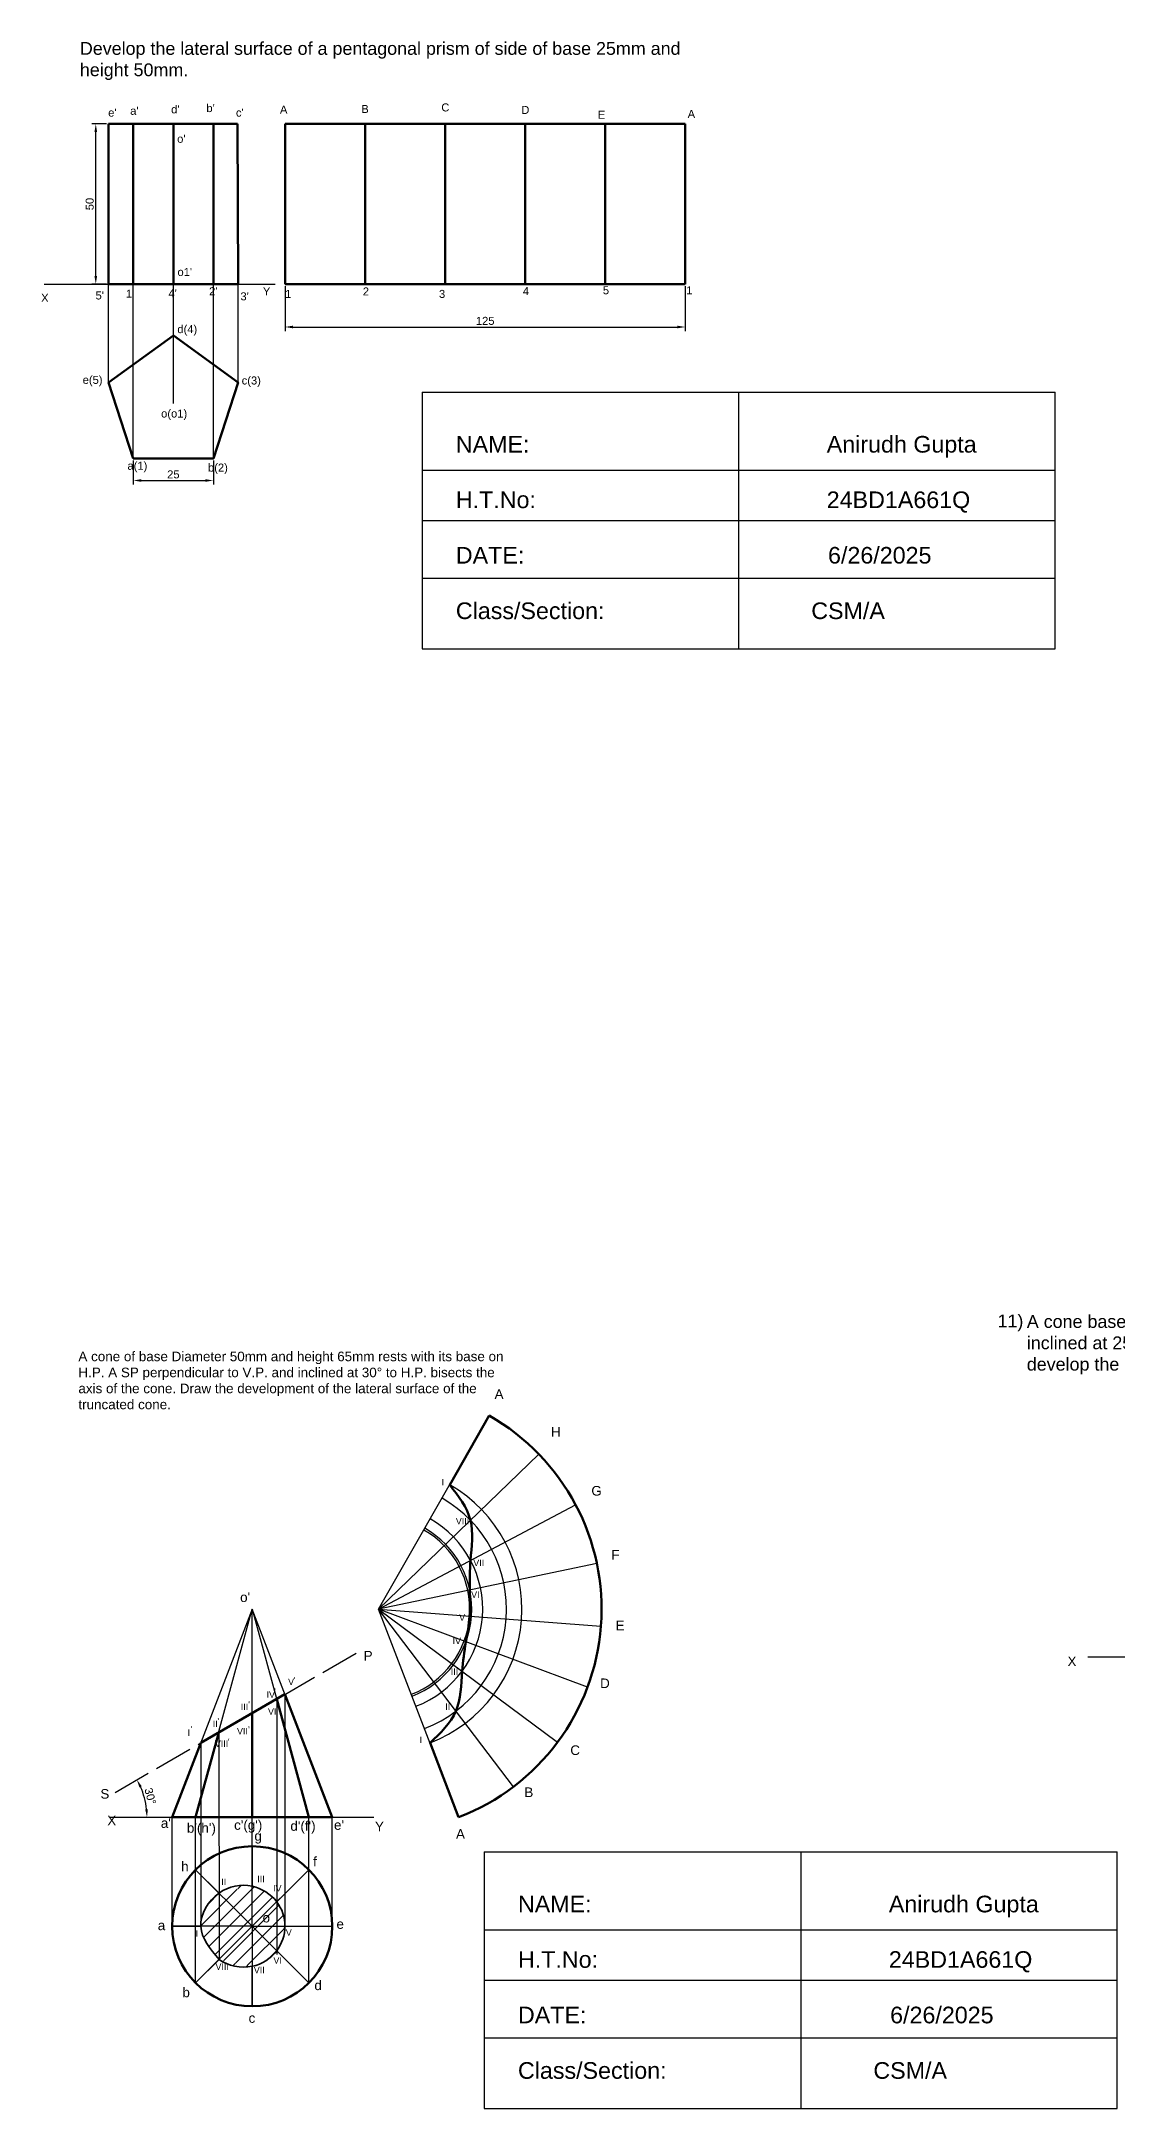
# Model space of a CAD drawing. Header units: inches. Extents: x 14 to 3829, y 5 to 1519.
# Drawn here: x 939 to 1275, y 30 to 676 of the extents above; entities that cross this region are included whole.
import ezdxf

# ---------------------------------------------------------------- set-up
doc = ezdxf.new("R2010")
doc.units = ezdxf.units.IN
doc.header["$MEASUREMENT"] = 0
doc.linetypes.add('ACAD_ISO02W100', pattern=[15, 12, -3])
doc.styles.get("Standard").update_dxf_attribs({"font": 'arial.ttf'})
doc.dimstyles.new('ISO-25', dxfattribs={"dimtxt": 2.5, "dimasz": 2.5, "dimexe": 1.25, "dimexo": 0.625, "dimtad": 1, "dimtxsty": 'Standard', "dimcen": 2.5, "dimadec": 0, "dimazin": 0, "dimtfac": 1, "dimtmove": 0, "dimatfit": 3, "dimfxl": 1, "dimarcsym": 0})

# ---------------------------------------------------------------- blocks, each defined once
blk = doc.blocks.new('*D36')
at = {"color": 0, "lineweight": -2, "transparency": 16777216}
for p, q in [((967.9554536770304, 544.675530680025), (967.9554536770304, 537.1845242157059)), ((992.9554536770304, 544.675530680025), (992.9554536770304, 537.1845242157059)), ((970.4554536770304, 538.4345242157059), (990.4554536770304, 538.4345242157059))]:
    blk.add_line(p, q, dxfattribs=at)
at = {"color": 0, "transparency": 16777216}
for points in [[(970.4554536770304, 538.8511908823725), (970.4554536770304, 538.0178575490393), (967.9554536770304, 538.4345242157059)], [(990.4554536770304, 538.8511908823725), (990.4554536770304, 538.0178575490393), (992.9554536770304, 538.4345242157059)]]:
    blk.add_solid(points, dxfattribs=at)
at = {"layer": 'Defpoints', "color": 0, "transparency": 16777216}
for p in [(967.9554536770304, 545.300530680025), (992.9554536770304, 545.300530680025), (992.9554536770304, 538.4345242157059)]:
    blk.add_point(p, dxfattribs=at)
at = {"color": 0, "transparency": 16777216, "insert": (980.4554536770304, 540.3359566850102), "char_height": 2.5, "attachment_point": 5}
blk.add_mtext('25', dxfattribs=at)
blk = doc.blocks.new('*D37')
at = {"color": 0, "lineweight": -2, "transparency": 16777216}
for p, q in [((959.6050288176782, 649.8251927962039), (954.9852565910121, 649.8251927962039)), ((956.2352565910121, 602.3251927962039), (956.2352565910121, 647.3251927962039)), ((959.6050288176782, 599.8251927962039), (954.9852565910121, 599.8251927962039))]:
    blk.add_line(p, q, dxfattribs=at)
at = {"color": 0, "transparency": 16777216}
for points in [[(955.8185899243455, 647.3251927962039), (956.6519232576787, 647.3251927962039), (956.2352565910121, 649.8251927962039)], [(955.8185899243455, 602.3251927962039), (956.6519232576787, 602.3251927962039), (956.2352565910121, 599.8251927962039)]]:
    blk.add_solid(points, dxfattribs=at)
at = {"layer": 'Defpoints', "color": 0, "transparency": 16777216}
for p in [(956.2352565910121, 649.8251927962039), (960.2300288176782, 649.8251927962039), (960.2300288176782, 599.8251927962039)]:
    blk.add_point(p, dxfattribs=at)
at = {"color": 0, "transparency": 16777216, "insert": (954.3338241217077, 624.8251927962034), "char_height": 2.5, "attachment_point": 5, "rotation": 90}
blk.add_mtext('50', dxfattribs=at)
blk = doc.blocks.new('*D38')
at = {"color": 0, "lineweight": -2, "transparency": 16777216}
for p, q in [((1015.343406553511, 599.2001927962036), (1015.343406553511, 585.1468096039088)), ((1140.343406553511, 599.2001927962036), (1140.343406553511, 585.1468096039088)), ((1017.843406553511, 586.3968096039088), (1137.843406553511, 586.3968096039088))]:
    blk.add_line(p, q, dxfattribs=at)
at = {"color": 0, "transparency": 16777216}
for points in [[(1017.843406553511, 586.8134762705754), (1017.843406553511, 585.9801429372421), (1015.343406553511, 586.3968096039088)], [(1137.843406553511, 586.8134762705754), (1137.843406553511, 585.9801429372421), (1140.343406553511, 586.3968096039088)]]:
    blk.add_solid(points, dxfattribs=at)
at = {"layer": 'Defpoints', "color": 0, "transparency": 16777216}
for p in [(1015.343406553511, 599.8251927962036), (1140.343406553511, 599.8251927962036), (1140.343406553511, 586.3968096039088)]:
    blk.add_point(p, dxfattribs=at)
at = {"color": 0, "transparency": 16777216, "insert": (1077.843406553511, 588.298242073213), "char_height": 2.5, "attachment_point": 5}
blk.add_mtext('125', dxfattribs=at)
blk = doc.blocks.new('*U34')
blk.add_line((0, -12.5), (0, 12.5))
blk = doc.blocks.new('*U35')
at = {"color": 0, "linetype": 'ByBlock', "lineweight": -2, "transparency": 16777216}
blk.add_blockref('*U34', (5058.119619576666, 6594.525734606872), dxfattribs=at)
for p, rotation in [((5049.280784811835, 6590.864569371704), 45.00000000000001), ((5066.958454341498, 6590.864569371704), 315.0000000000001), ((5045.619619576666, 6582.025734606872), 90), ((5049.280784811835, 6573.18689984204), 135), ((5058.119619576666, 6569.525734606872), 180), ((5066.958454341498, 6573.18689984204), 225.0000000000001), ((5070.619619576666, 6582.025734606872), 270)]:
    blk.add_blockref('*U34', p, dxfattribs=dict(at, rotation=rotation))
blk = doc.blocks.new('*D63')
at = {"color": 0, "lineweight": -2, "transparency": 16777216}
blk.add_arc((948.7925895699257, 120.7915329551241), 23.43183237579337, 6.115931208404184, 23.8785289551909, dxfattribs=at)
at = {"color": 0, "transparency": 16777216}
for points in [[(969.8473288287605, 130.0879630039774), (970.5902531373716, 130.4654652107515), (969.086284362744, 132.5054870331976)], [(972.5071297270645, 123.3102007421651), (971.6749829971407, 123.2657455476263), (972.224421945719, 120.7915329551241)]]:
    blk.add_solid(points, dxfattribs=at)
at = {"layer": 'Defpoints', "color": 0, "transparency": 16777216}
for p in [(1039.156528606265, 172.9515286085579), (962.2338153233395, 128.5500955449305), (971.8685708872, 124.8596842222331), (960.6978340023308, 120.7915329551241), (1043.058959926839, 120.791532955124)]:
    blk.add_point(p, dxfattribs=at)
at = {"color": 0, "transparency": 16777216, "insert": (973.2637849165906, 127.3473020238656), "char_height": 2.5, "attachment_point": 5, "rotation": 284.99723008179757}
blk.add_mtext('30°', dxfattribs=at)

msp = doc.modelspace()

# ---------------------------------------------------------------- hatches: boundary and pattern name
h = msp.add_hatch()
h.set_pattern_fill('ANSI31', color=256)
h.set_pattern_definition([(45, (-4053.0228071653, -6495.29971273397), (-2.245064030267288, 2.245064030267288), [])])
edge = h.paths.add_edge_path()
edge.add_line((1005.096812411368, 86.72602187289782), (994.7564051209886, 76.3856145825183))
edge.add_spline(control_points=[(994.7564051209886, 76.3856145825183), (997.4641951890483, 74.28036495549064), (1001.515016716392, 73.48224509439648), (1005.096812411368, 74.22602187291237)], knot_values=[11.82023583260832, 11.82023583260832, 11.82023583260832, 11.82023583260857, 22.38375151643324, 22.38375151643399, 22.38375151643399, 22.38375151643399], degree=3, periodic=0)
edge.add_line((1005.096812411368, 74.22602187289782), (1005.096812411368, 86.72602187289782))
edge = h.paths.add_edge_path()
edge.add_line((1012.736363586049, 79.08647069823097), (1005.096812411368, 86.72602187291237))
edge.add_line((1005.096812411368, 86.72602187291237), (1005.096812411368, 74.22602187291237))
edge.add_spline(control_points=[(1005.096812411368, 74.22602187291237), (1008.166993871983, 74.86355954134238), (1010.8925690172, 76.63397152737058), (1012.736363586049, 79.08647069823097)], knot_values=[22.38375151642596, 22.38375151642596, 22.38375151642596, 22.38375151643324, 31.43840252760158, 31.43840252760158, 31.43840252760158, 31.43840252760265], degree=3, periodic=0)
h.paths.add_polyline_path([(1012.736363586049, 86.72602187291237), (1005.096812411368, 86.72602187291237), (1012.736363586049, 79.08647069823097)], flags=17)
h.paths.add_polyline_path([(1012.736363586049, 94.36557304757922), (1005.096812411368, 86.72602187291237), (1012.736363586049, 86.72602187291237)], flags=17)
edge = h.paths.add_edge_path()
edge.add_spline(control_points=[(1015.325876216648, 86.76249041926972), (1015.321716090705, 89.47885705493432), (1014.388268163352, 92.19508788173594), (1012.736363586049, 94.36557304757922)], knot_values=[39.5408341349729, 39.5408341349729, 39.5408341349729, 39.5408341349729, 47.57138958078494, 47.57138958078494, 47.57138958078494, 47.57138958078557], degree=3, periodic=0)
edge.add_line((1012.736363586049, 94.36557304757922), (1012.736363586049, 86.72602187289782))
edge.add_line((1012.736363586049, 86.72602187291237), (1015.325876216648, 86.72602187291237))
edge.add_line((1015.325876216648, 86.72602187291237), (1015.325876216648, 86.76249041929883))
edge = h.paths.add_edge_path()
edge.add_spline(control_points=[(1012.73636358602, 79.08647069820186), (1014.37894008464, 81.27132229119057), (1015.321696059557, 83.99750879644749), (1015.325876216648, 86.72602187289782)], knot_values=[31.43840252753337, 31.43840252753337, 31.43840252753337, 31.43840252760265, 39.50489605419411, 39.50489605419475, 39.50489605419475, 39.50489605419475], degree=3, periodic=0)
edge.add_line((1015.325876216648, 86.72602187291237), (1012.736363586049, 86.72602187291237))
edge.add_line((1012.736363586049, 86.72602187291237), (1012.736363586049, 79.08647069823097))
h.paths.add_polyline_path([(1005.096812411368, 86.72602187291237), (994.7353367054131, 86.72602187291237), (994.7564051209886, 76.3856145825183)])
edge = h.paths.add_edge_path()
edge.add_spline(control_points=[(994.7141822614469, 97.10865202284809), (991.5308998755174, 94.85083158764506), (989.1861403764453, 91.02731745625248), (989.0298047151994, 87.4723805595048)], knot_values=[67.22237316093047, 67.22237316093047, 67.22237316093047, 67.22237316093047, 78.28053544638608, 78.28053544638608, 78.28053544638608, 78.28053544638608], degree=3, periodic=0)
edge.add_line((989.0298047151994, 87.4723805595048), (989.0298047151994, 86.72602187289782))
edge.add_line((989.0298047151994, 86.72602187291237), (994.7353367054131, 86.72602187291237))
edge.add_line((994.7353367054131, 86.72602187291237), (994.7141822614469, 97.10865202284809))
h.paths.add_polyline_path([(994.7141822614469, 97.10865202284809), (994.7353367054131, 86.72602187291237), (1005.096812411368, 86.72602187291237)], flags=17)
edge = h.paths.add_edge_path()
edge.add_spline(control_points=[(1005.096812411368, 99.22602187291237), (1001.584801579808, 99.99805676438596), (997.7645190128353, 99.27217753412593), (994.7141822614469, 97.10865202284809)], knot_values=[56.62604059195476, 56.62604059195476, 56.62604059195476, 56.62604059195499, 67.22237316091928, 67.22237316091928, 67.22237316091928, 67.22237316093047], degree=3, periodic=0)
edge.add_line((994.7141822614469, 97.10865202284809), (1005.096812411397, 86.72602187291237))
edge.add_line((1005.096812411368, 86.72602187291237), (1005.096812411368, 99.22602187291237))
h.paths.add_polyline_path([(993.121557083254, 72.61050009461802), (998.3139172469785, 72.61050009461802), (998.3139172469785, 75.61050009461802), (993.121557083254, 75.61050009461802)], flags=9)
h.paths.add_polyline_path([(1007.75431696964, 87.31188638702484), (1011.220892685884, 87.31188638702484), (1011.220892685884, 90.71911694636843), (1007.75431696964, 90.71911694636843)], flags=24)
h.paths.add_polyline_path([(986.9191428817105, 82.99386636012683), (988.6954048189621, 82.99386636012683), (988.6954048189621, 85.99386636012683), (986.9191428817105, 85.99386636012683)], flags=9)
h.paths.add_polyline_path([(1011.101545358728, 97.10302934879188), (1014.74138164795, 97.10302934879188), (1014.74138164795, 100.1030293487919), (1011.101545358728, 100.1030293487919)], flags=9)
h.paths.add_polyline_path([(1006.161646976787, 100.0012797872831), (1009.490432788513, 100.0012797872831), (1009.490432788513, 103.0012797872831), (1006.161646976787, 103.0012797872831)], flags=24)
h.paths.add_polyline_path([(1006.864919524331, 98.70214505392401), (1005.096812411368, 99.22602187291237), (1005.096812411368, 86.72602187289782), (1012.736363586049, 94.36557304757922), (1011.514725851896, 95.74748155427265), (1010.106914055952, 96.94367779237551), (1008.54596600965, 97.9349646596737)])
h.paths.add_polyline_path([(989.0298047151994, 86.72602187291237), (989.3198945486331, 84.88690350203875), (989.9723536007334, 83.11090357979161), (990.9147080277437, 81.38539841643693), (992.0744839859656, 79.69776432224067), (993.3792076316424, 78.03537760745427), (994.7564051209886, 76.3856145825183), (994.7353367054131, 86.72602187291237)])

# ---------------------------------------------------------------- linework, layer by layer
at = {"lineweight": 60}
for p, q in [((960.2300288176777, 599.8251927962036), (960.2300288176777, 649.8251927962036)), ((960.2300288176777, 649.8251927962036), (1000.542070248092, 649.8251927962036)), ((967.9554536770304, 599.8251927962036), (967.9554536770304, 649.8251927962036)), ((980.4554536770304, 599.8251927962036), (980.4554536770304, 649.8251927962036)), ((992.9554536770304, 599.8251927962036), (992.9554536770304, 649.8251927962036)), ((1000.680878536412, 599.8251927962036), (1000.542070248092, 649.8251927962036)), ((1140.343406553511, 649.8251927962036), (1015.343406553511, 649.8251927962036)), ((1015.343406553511, 649.8251927962036), (1015.343406553511, 599.8251927962036)), ((1040.343406553511, 649.8251927962036), (1040.343406553511, 599.8251927962036)), ((1065.343406553511, 649.8251927962036), (1065.343406553511, 599.8251927962036)), ((1090.343406553511, 649.8251927962036), (1090.343406553511, 599.8251927962036)), ((1115.343406553511, 649.8251927962036), (1115.343406553511, 599.8251927962036)), ((1140.343406553511, 599.8251927962036), (1140.343406553511, 649.8251927962036)), ((960.2300288176777, 599.8251927962036), (1000.680878536412, 599.8251927962036)), ((1015.343406553511, 599.8251927962036), (1140.343406553511, 599.8251927962036))]:
    msp.add_line(p, q, dxfattribs=at)
for p, q in [((940.1407117852216, 599.8251927962036), (1012.30721807883, 599.8251927962036)), ((960.2300288176777, 569.0769435874016), (960.2300288176777, 599.8251927962036)), ((967.9554536770304, 545.300530680025), (967.9554536770304, 599.8251927962036)), ((980.4554536770304, 562.5053046859165), (980.4554536770304, 599.8251927962036)), ((992.9554536770304, 545.300530680025), (992.9554536770304, 599.8251927962036)), ((1000.680878536412, 569.0769435874016), (1000.680878536412, 599.8251927962036)), ((1058.151235475436, 566.0048713968663), (1058.151235475436, 485.8168320735622)), ((1058.151235475436, 566.0048713968663), (1255.819311604981, 566.0048713968663)), ((1156.985273540208, 566.0048713968663), (1156.985273540208, 485.8168320735622)), ((1255.819311604981, 485.8168320735622), (1255.819311604981, 566.0048713968663)), ((1058.151235475436, 541.6486908368033), (1255.819311604981, 541.6486908368031)), ((1058.151235475436, 525.9108517352142), (1255.819311604981, 525.9108517352142)), ((1058.151235475436, 507.9247511025233), (1255.819311604981, 507.9247511025233)), ((1058.151235475436, 485.8168320735622), (1255.819311604981, 485.8168320735622)), ((1044.56428979414, 185.7915329551096), (1079.09688167246, 246.2688022235442)), ((1094.559863009967, 234.2728969914086), (1044.56428979414, 185.7915329551096)), ((1044.56428979414, 185.7915329551096), (1106.074683269904, 218.4484081034815)), ((1112.732014640973, 200.0449988215468), (1044.56428979414, 185.7915329551096)), ((1005.096812411368, 185.7915329551096), (980.0968124113681, 120.7915329551241)), ((987.4191428817105, 120.7915329551096), (1005.096812411368, 185.7915329551096)), ((1005.096812411368, 120.7915329551096), (1005.096812411368, 185.7915329551096)), ((1030.096812411368, 120.7915329551096), (1005.096812411368, 185.7915329551096)), ((1005.096812411368, 185.7915329551096), (1022.774481941026, 120.7915329551241)), ((1069.56428979414, 120.7915329551096), (1044.56428979414, 185.7915329551096)), ((1086.662019461957, 130.3137792441474), (1044.56428979414, 185.7915329551096)), ((1044.56428979414, 185.7915329551096), (1100.435282441246, 144.2171155734458)), ((1109.796401217649, 161.403592508438), (1044.56428979414, 185.7915329551096)), ((1044.56428979414, 185.7915329551096), (1114.006126245233, 180.5159903008233)), ((1266.10795952646, 170.9008466567092), (1374.542891689504, 170.9008466567092)), ((1012.736363586049, 157.7012450627871), (1012.736363586049, 77.88718710806903)), ((1015.325876216648, 159.1959670613786), (1015.325876216648, 86.72602187291237)), ((989.0298047151994, 144.0173129450912), (989.0298047151994, 86.72602187291237)), ((994.6120414566942, 147.2394992207036), (994.7564051209886, 76.3856145825183)), ((960.6978340023309, 120.7915329551241), (1043.058959926839, 120.7915329551241)), ((980.0968124113681, 86.72602187291237), (980.0968124113681, 120.7915329551096)), ((980.0968124113681, 120.7915329551241), (1030.096812411368, 120.7915329551241)), ((987.4191428817105, 69.04835234324024), (987.4191428817105, 120.7915329551096)), ((1022.774481941026, 120.7915329551241), (987.4191428817105, 120.7915329551096)), ((1005.096812411368, 111.7260218729124), (1005.096812411368, 120.7915329551096)), ((1022.774481941026, 69.04835234324024), (1022.774481941026, 120.7915329551096)), ((1030.096812411368, 86.72602187291237), (1030.096812411368, 120.7915329551096)), ((1077.549103234167, 109.9330268566728), (1077.549103234167, 29.74498753336866)), ((1077.549103234167, 109.9330268566728), (1275.217179363712, 109.9330268566728)), ((1176.383141298939, 109.9330268566728), (1176.383141298939, 29.74498753336866)), ((1275.217179363712, 29.74498753336866), (1275.217179363712, 109.9330268566728)), ((1077.549103234167, 85.5768462966098), (1275.217179363712, 85.57684629660957)), ((1077.549103234167, 69.83900719502071), (1275.217179363712, 69.83900719502071)), ((1077.549103234167, 51.85290656232974), (1275.217179363712, 51.85290656232974)), ((1077.549103234167, 29.74498753336866), (1275.217179363712, 29.74498753336866))]:
    msp.add_line(p, q)
at = {"lineweight": 70}
msp.add_line((1066.757706573244, 224.6590829862606), (1079.09688167246, 246.2688022235442), dxfattribs=at)
at = {"linetype": 'ACAD_ISO02W100'}
msp.add_line((962.2338153233397, 128.5500955449305), (1039.156528606265, 172.9515286085579), dxfattribs=at)
at = {"lineweight": 50}
for p, q in [((1015.325876216648, 159.1959670613786), (989.0298047151994, 144.0173129450912)), ((1012.736363586049, 157.7012450627871), (1022.774481941026, 120.7915329551096)), ((1030.096812411368, 120.7915329551096), (1015.325876216648, 159.1959670613786)), ((1005.096812411368, 153.2915329551096), (1005.096812411368, 120.7915329551241)), ((989.0298047151994, 144.0173129450912), (980.0968124113681, 120.7915329551096)), ((987.4191428817105, 120.7915329551241), (994.6120414566942, 147.2394992207036)), ((980.0968124113681, 120.7915329551096), (1030.096812411368, 120.7915329551096))]:
    msp.add_line(p, q, dxfattribs=at)
at = {"lineweight": 35}
for p, q in [((1005.096812411368, 99.22602187291237), (1005.096812411368, 111.7260218729124)), ((994.7141822614469, 97.10865202284809), (987.4191428817105, 104.4036914025699)), ((1012.736363586049, 94.36557304757922), (1022.774481941026, 104.4036914025699)), ((980.0968124113681, 86.72602187291237), (989.0298047151994, 86.72602187291237)), ((1012.736363586049, 79.08647069823097), (1022.774481941026, 69.04835234324024)), ((987.4191428817105, 69.04835234324024), (994.7564051209886, 76.3856145825183)), ((1005.096812411368, 61.72602187291237), (1005.096812411368, 74.22602187291237))]:
    msp.add_line(p, q, dxfattribs=at)
at = {"lineweight": 30}
msp.add_line((1015.325876216648, 86.72602187291237), (1030.096812411368, 86.72602187291237), dxfattribs=at)
at = {"lineweight": 60}
msp.add_lwpolyline([(967.9554536770304, 545.300530680025), (992.9554536770304, 545.300530680025), (1000.680878536412, 569.0769435874016), (980.4554536770304, 583.7715748947147), (960.2300288176777, 569.0769435874016)], close=True, dxfattribs=at)
at = {"lineweight": 70}
msp.add_lwpolyline([(1069.56428979414, 120.7915329551096), (1060.63129749028, 144.0173129450912)], dxfattribs=at)
at = {"lineweight": 50}
msp.add_circle((1005.096812411368, 86.72602187291237), 25, dxfattribs=at)
at = {"lineweight": 70}
msp.add_arc((1044.56428979414, 185.7915329551096), 69.6419413859206, 291.0375110260205, 60.27358224768288, dxfattribs=at)
for radius in [39.95234319825907, 44.75750432893571, 32.5, 28.49487447841778, 29.11059971942391]:
    msp.add_arc((1044.56428979414, 185.7915329551096), radius, 291.0375110260205, 60.27358224768288)
msp.add_spline([(1060.63129749028, 144.0173129450912), (1068.715008600713, 153.9649323173425), (1070.637762544833, 166.3898830582974), (1071.831563605181, 175.5972799202926), (1072.9772888267, 183.6329784583858), (1073.058661322382, 191.7495365833082), (1073.269517537334, 201.0316084211435), (1073.245860981883, 213.604429266611), (1066.757706573215, 224.6590829862606)], degree=3, dxfattribs=at)
at = {"lineweight": 35}
msp.add_open_spline([(994.7564051209886, 76.3856145825183), (997.4641951890483, 74.28036495549064), (1004.987229598552, 72.79812656572072), (1013.320695097133, 78.21117387421587), (1016.264452034473, 86.7236953016753), (1013.34680019067, 95.25074617339747), (1004.849263617285, 100.6183263778283), (993.4969921266713, 98.46131889291324), (986.4168395105046, 86.27620247958735), (991.9778521943192, 79.68093273595774), (994.7564051209886, 76.3856145825183)], degree=3, knots=[11.82023583260832, 11.82023583260832, 11.82023583260832, 11.82023583260857, 22.38375151643324, 31.43840252760265, 39.50489605419411, 47.57138958078557, 56.62604059195499, 67.22237316093047, 79.05922903225158, 90.87946486486095, 90.87946486486095, 90.87946486486095, 90.87946486486095], dxfattribs=at)
for p in [(1094.559863009967, 234.2728969914086), (1106.074683269904, 218.4484081034815), (1112.732014640973, 200.0449988215468), (1114.006126245233, 180.5159903008233), (1109.796401217649, 161.403592508438), (1100.435282441246, 144.2171155734458), (1086.662019461957, 130.3137792441474)]:
    msp.add_point(p)

# ---------------------------------------------------------------- block references
at = {"lineweight": 50}
msp.add_blockref('*U35', (-4053.0228071653, -6495.29971273397), dxfattribs=at)

# ---------------------------------------------------------------- texts
for s, height, p in [("e'", 2.5, (960.1061031651773, 652.1316641579241)), ("a'", 2.5, (966.9744581313428, 652.695941224846)), ("d'", 2.5, (979.7703377575237, 653.166169487048)), ("b'", 2.5, (990.7785506925286, 653.5423489444864)), ("c'", 2.5, (999.9991299398682, 652.1316641579241)), ('A', 2.5, (1013.756203021578, 653.0896947425125)), ('B', 2.5, (1039.158588285165, 653.268319697111)), ('C', 2.5, (1064.140575175043, 653.748540743304)), ('D', 2.5, (1089.122595068402, 652.9681894239828)), ('E', 2.5, (1113.023618860796, 651.4689723538239)), ('A', 2.5, (1141.083840663443, 651.6970568608293)), ("o'", 2.5, (981.6520973803565, 643.9496072838)), ("o1'", 2.5, (981.7453652249098, 602.3408052446529)), ('X', 2.5, (939.1566139120698, 594.2655797428223)), ("5'", 2.5, (956.153605972577, 595.0051718516542)), ("1'", 2.5, (965.6564310114047, 595.5694489185761)), ("4'", 2.5, (978.9227422924162, 595.6634977233106)), ("2'", 2.5, (991.6245289869114, 596.321823594967)), ("3'", 2.5, (1001.409599817285, 594.7230411989357)), ('Y', 2.5, (1008.421684954418, 596.293374107371)), ('1', 2.5, (1015.343406553511, 595.4855505127551)), ('2', 2.5, (1039.629415981806, 596.2659018320763)), ('3', 2.5, (1063.410373100997, 595.4855505127551)), ('4', 2.5, (1089.616261175645, 596.3904964024467)), ('5', 2.5, (1114.598281069004, 596.6306069255578)), ('1', 2.5, (1140.661231056307, 596.6306069255578)), ('d(4)', 2.5, (981.7025927101934, 584.4802169253297)), ('e(5)', 2.5, (952.1330225933782, 568.6227877632836)), ('c(3)', 2.5, (1001.791120087364, 568.4351314754957)), ('o(o1)', 2.5, (976.63352166141, 558.1137361793288)), ('a(1)', 2.5, (966.1198989312254, 541.7871662978349)), ('b(2)', 2.5, (991.2774973571507, 541.2241816730156)), ('11)', 4, (1237.846914619601, 273.8579421459207)), ('A', 3, (1080.781849061907, 251.498862473475)), ('H', 3, (1098.4121542248, 239.6774543000855)), ('I', 2, (1064.250258958037, 224.4587101245041)), ('G', 3, (1111.005223862314, 221.2886037554916)), ('VIII', 2, (1068.671792946418, 212.315924842106)), ('VII', 2, (1074.128287331532, 199.2904236357925)), ('F', 3, (1117.24700653787, 201.2578891838992)), ("o'", 3, (1001.309992918581, 188.0318836414871)), ('VI', 2, (1073.459027233166, 189.3300586868489)), ('V', 2, (1069.708119038504, 182.1727749907067)), ('E', 3, (1118.554624441819, 179.2041692209376)), ('IV', 2, (1067.658372531627, 174.8681745053244)), ('P', 3, (1039.892319556337, 169.748833961471)), ('X', 3, (1259.71514380585, 168.0005443408216)), ('V', 2, (1016.290718139655, 162.0962344408971)), ("'", 2, (1018.061042230122, 162.5890514430129)), ('III', 2, (1067.119767918408, 165.2725498453282)), ('D', 3, (1113.736407077155, 161.1436878185986)), ('III', 2, (1001.512040359852, 154.3179156899195)), ("'", 2, (1003.858774457196, 154.9811926931351)), ('IV', 2, (1009.555298463453, 158.1090309161726)), ("'", 2, (1011.940729636361, 159.1119183462641)), ("'", 2, (1012.699234504206, 153.0988384381407)), ('II', 2, (1065.379540488048, 154.3374997935233)), ("'", 2, (985.8065024224454, 147.2794337299046)), ('II', 2, (992.74945386282, 148.9580666023311)), ("'", 2, (994.2023104437505, 149.7630982651816)), ('VII', 2, (1000.334972352033, 146.6703255238743)), ("'", 2, (1003.775109769089, 147.1748554408904)), ('VI', 2, (1010.013047665834, 152.8145461210578)), ('I', 2, (984.9023657705513, 146.212780055538)), ('VIII', 2, (993.4004134719546, 142.7843973263579)), ("'", 2, (997.4978707542289, 143.3055686418874)), ('I', 2, (1057.36176722754, 144.0173129450912)), ('C', 3, (1104.428485207009, 140.2373160957567)), ('S', 3, (957.6709383980017, 126.6014089002918)), ('B', 3, (1090.08333739945, 127.102422195493)), ('X', 3, (959.8130363002531, 118.2498945279429)), ("a'", 3, (976.5558399514814, 117.4794109272105)), ("b'(h')", 3, (984.6864924662916, 115.9555780992876)), ("c'(g')", 3, (999.4233091381141, 116.8698768802486)), ("d'(f')", 3, (1017.005846999131, 116.565112146235)), ("e'", 3, (1030.624695953924, 116.8698768802486)), ('Y', 3, (1043.433360844338, 116.4116812031924)), ('A', 3, (1068.729867323662, 114.0769831496499)), ('g', 3, (1005.773579774494, 113.4582774965446)), ('h', 3, (982.8834350220388, 103.9417264594293)), ('f', 3, (1024.105964560015, 105.4603255650207)), ('II', 2, (995.4343750882074, 99.61989896769852)), ('III', 2, (1006.661646976787, 100.5012797872831)), ('IV', 2, (1011.601545358728, 97.60302934879188)), ('a', 3, (975.5910018166289, 85.51606585899468)), ('I', 2, (987.4191428817105, 83.49386636012683)), ('o', 3, (1008.322188729519, 87.92887138020056)), ('V', 2, (1015.574946885736, 83.75584094961856)), ('e', 3, (1031.398397765454, 85.92102684153984)), ('VIII', 2, (993.621557083254, 73.11050009461802)), ('VII', 2, (1005.587755190453, 72.05550438793476)), ('VI', 2, (1011.708940290129, 75.06109421305051)), ('b', 3, (983.2885654061213, 64.55940827556229)), ('d', 3, (1024.511094944097, 66.7866845216548)), ('c', 3, (1003.950473870133, 56.56145634402388))]:
    msp.add_text(s, height=height).set_placement(p)
at = {"attachment_point": 1}
for s, width, gutter_width, insert, char_height in [('Develop the lateral surface of a pentagonal prism of side of base 25mm and height 50mm.', 203.380601157427, 15, (951.2620982785741, 675.43269063386), 4), ('NAME:                                              Anirudh Gupta\\P\\PH.T.No:                                             24BD1A661Q\\P\\PDATE:                                               6/26/2025\\P\\PClass/Section:                                CSM/A', 175.899457978499, 12.5, (1068.680205190713, 552.3523471772758), 5.2), ('A cone base 54mm ϕ and height 72mm rests with its base on H.P. A SP perpendicular to H.P and inclined at 25° to V.P. cuts the cone at a distance of 13.5mm from the axis.Draw the SFV and develop the lateral surface of the remaining portion of the cone.', 248.3608031375243, 10, (1247.000993639624, 277.6799336484754), 4), ('A cone of base Diameter 50mm and height 65mm rests with its base on H.P. A SP perpendicular to V.P. and inclined at 30° to H.P. bisects the axis of the cone. Draw the development of the lateral surface of the truncated cone.', 136.725914839888, 15, (950.8015805064172, 266.2691220397018), 3), ('NAME:                                              Anirudh Gupta\\P\\PH.T.No:                                             24BD1A661Q\\P\\PDATE:                                               6/26/2025\\P\\PClass/Section:                                CSM/A', 175.899457978499, 12.5, (1088.078072949444, 96.28050263708224), 5.2)]:
    msp.add_mtext_dynamic_manual_height_columns(s, width=width, gutter_width=gutter_width, heights=[0], dxfattribs=dict(at, insert=insert, char_height=char_height))

# ---------------------------------------------------------------- dimensions: what is measured, and where the dimension line sits
dim = msp.add_linear_dim(base=(956.2352565910121, 649.8251927962039), p1=(960.2300288176777, 599.8251927962036), p2=(960.2300288176777, 649.8251927962036), angle=90, dimstyle='ISO-25')
dim.commit()
dim.dimension.update_dxf_attribs({"geometry": '*D37', "text_midpoint": (954.3338241217077, 624.8251927962034)})
dim = msp.add_linear_dim(base=(1140.343406553511, 586.3968096039088), p1=(1015.343406553511, 599.8251927962036), p2=(1140.343406553511, 599.8251927962036), dimstyle='ISO-25')
dim.commit()
dim.dimension.update_dxf_attribs({"geometry": '*D38', "text_midpoint": (1077.843406553511, 586.3968096039088), "dimtype": 160})
dim = msp.add_linear_dim(base=(992.9554536770304, 538.4345242157059), p1=(967.9554536770304, 545.300530680025), p2=(992.9554536770304, 545.300530680025), dimstyle='ISO-25')
dim.commit()
dim.dimension.update_dxf_attribs({"geometry": '*D36', "text_midpoint": (980.4554536770304, 540.3359566850102)})
dim = msp.add_angular_dim_2l(base=(971.8685708872, 124.8596842222331), line1=((960.6978340023309, 120.7915329551241), (1043.058959926839, 120.7915329551241)), line2=((962.2338153233397, 128.5500955449305), (1039.156528606265, 172.9515286085579)), dimstyle='ISO-25')
dim.commit()
dim.dimension.update_dxf_attribs({"geometry": '*D63', "text_midpoint": (973.2637849165905, 127.3473020238655)})

doc.saveas('drawing.dxf')
